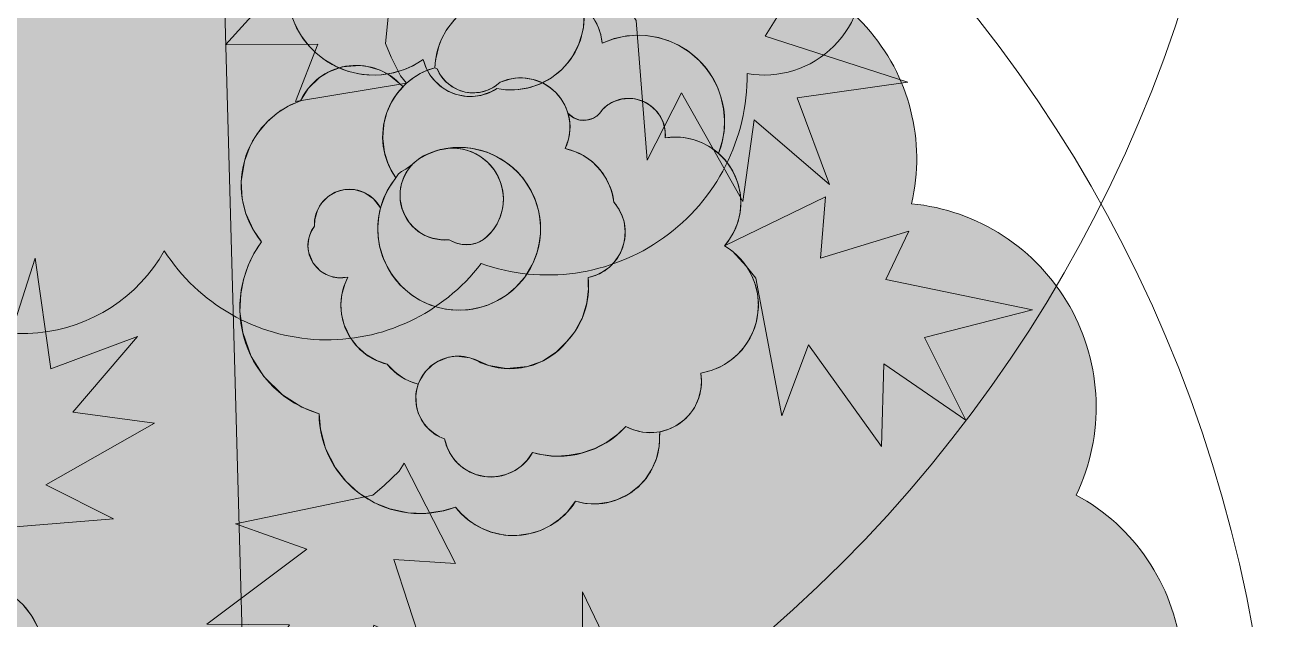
# Model space of a CAD drawing. Header units: metres. Extents: x 180 to 3220, y 13789 to 15035.
# Drawn here: x 766.783 to 767.458, y 14763.107 to 14763.428 of the extents above; entities that cross this region are included whole.
import ezdxf

# ---------------------------------------------------------------- set-up
doc = ezdxf.new("R2010")
doc.units = ezdxf.units.M
doc.header["$MEASUREMENT"] = 0
for name, color, linetype in [('02 Выноски план', 170, 'Continuous'), ('04 Дендроплан (растения)', 7, 'Continuous'), ('04 Посадки (привязки)', 7, 'Continuous'), ('08-травянистые', 7, 'Continuous'), ('50 Дендроплан (привязки)', 7, 'Continuous'), ('растения', 250, 'Continuous'), ('Условные о', 7, 'Continuous')]:
    doc.layers.add(name, color=color, linetype=linetype)

# ---------------------------------------------------------------- blocks, each defined once
blk = doc.blocks.new('флокс метельчатый')
at = {"layer": '08-травянистые', "lineweight": 0, "true_color": 0x6fa45b}
h = blk.add_hatch(color=75, dxfattribs=at)
edge = h.paths.add_edge_path()
edge.add_arc((2599655.42106, 3676233.45496), 0.05512, 64.4613, 174.4613)
edge.add_arc((2599655.37918, 3676233.42354), 0.03896, 109.4692, 219.4692)
edge.add_arc((2599655.35338, 3676233.36358), 0.03545, 96.9174, 206.9174)
edge.add_arc((2599655.36209, 3676233.30449), 0.05899, 133.1332, 243.1332)
edge.add_arc((2599655.38294, 3676233.22403), 0.05506, 149.6351, 259.6351)
edge.add_arc((2599655.39987, 3676233.16065), 0.02837, 161.0367, 271.0367)
edge.add_arc((2599655.45473, 3676233.1347), 0.0544, 182.5421, 292.5421)
edge.add_arc((2599655.50908, 3676233.113), 0.04401, 220.4382, 330.4382)
edge.add_arc((2599655.59129, 3676233.1195), 0.0522, 212.712, 322.712)
edge.add_arc((2599655.65077, 3676233.13863), 0.05384, 250.5231, 360.5231)
edge.add_arc((2599655.70922, 3676233.16527), 0.02655, 259.9882, 369.9882)
edge.add_arc((2599655.74409, 3676233.21926), 0.05015, 259.9843, 369.9843)
edge.add_arc((2599655.77315, 3676233.25699), 0.03545, 305, 415)
edge.add_arc((2599655.75726, 3676233.32686), 0.05458, 311.5834, 421.5834)
edge.add_arc((2599655.7335, 3676233.39859), 0.0551, 334.4895, 444.4895)
edge.add_arc((2599655.68701, 3676233.46556), 0.05318, 346.8322, 456.8322)
edge.add_arc((2599655.62531, 3676233.51013), 0.05598, 8.4478, 118.4478)
edge.add_arc((2599655.56685, 3676233.53201), 0.04194, 40.7085, 150.7085)
edge.add_arc((2599655.50429, 3676233.49869), 0.05978, 64.2372, 174.2372)
at = {"layer": '08-травянистые', "lineweight": 0}
blk.add_lwpolyline([(2599655.44482, 3676233.50469, 0.520567), (2599655.3662, 3676233.46028, 0.520567), (2599655.34911, 3676233.39878, 0.520567), (2599655.32176, 3676233.34753, 0.520567), (2599655.33543, 3676233.25187, 0.520567), (2599655.37304, 3676233.16987, 0.520567), (2599655.40038, 3676233.13229, 0.520567), (2599655.47558, 3676233.08445, 0.520567), (2599655.54737, 3676233.09129, 0.520567), (2599655.63282, 3676233.08787, 0.520567), (2599655.70461, 3676233.13912, 0.520567), (2599655.73537, 3676233.16987, 0.520567), (2599655.79348, 3676233.22795, 0.520567), (2599655.79348, 3676233.28603, 0.520567), (2599655.78323, 3676233.37486, 0.520567), (2599655.73879, 3676233.45344, 0.520567), (2599655.68068, 3676233.51836, 0.520567), (2599655.59864, 3676233.55936, 0.520567), (2599655.53028, 3676233.55252, 0.520567)], format="xyb", close=True, dxfattribs=at)
blk = doc.blocks.new('A$C23F935B7')
at = {"layer": 'растения', "lineweight": 0}
for points in [[(0.07362, 0.37374), (0.01374, 0.36386), (0.0258, 0.3949), (-0.02413, 0.39448), (-0.00471, 0.41599), (-0.07612, 0.45426), (-0.01581, 0.4519), (-0.02458, 0.50112), (0.00922, 0.45939), (0.02308, 0.50168), (0.04535, 0.43797), (0.06996, 0.47052), (0.06233, 0.39526), (0.0654, 0.38782), (0.07041, 0.37771)], [(0.2455, 0.286), (0.30012, 0.31248), (0.29737, 0.27929), (0.34512, 0.29387), (0.33261, 0.26773), (0.41195, 0.25133), (0.35345, 0.23646), (0.37584, 0.19176), (0.33158, 0.22217), (0.3303, 0.17768), (0.29085, 0.23245), (0.2765, 0.19425), (0.26244, 0.26857), (0.25739, 0.27483), (0.24971, 0.28311)], [(-0.17923, 0.11749), (-0.19971, 0.17462), (-0.167, 0.16833), (-0.1764, 0.21737), (-0.15174, 0.20214), (-0.12695, 0.27926), (-0.11842, 0.21951), (-0.07158, 0.23699), (-0.10655, 0.19624), (-0.06246, 0.19021), (-0.12113, 0.15684), (-0.08468, 0.13849), (-0.16008, 0.13246), (-0.16685, 0.1281), (-0.1759, 0.12136)], [(0.07251, 0.16856), (0.10007, 0.11448), (0.06683, 0.11658), (0.08236, 0.06912), (0.05597, 0.08111), (0.04114, 0.00147), (0.02511, 0.05966), (-0.01914, 0.03639), (0.0104, 0.08124), (-0.0341, 0.08164), (0.01987, 0.12217), (-0.01861, 0.13576), (0.05542, 0.15128), (0.06158, 0.15646), (0.06971, 0.1643)], [(0.16771, -0.0708), (0.13094, -0.02251), (0.16403, -0.01863), (0.14028, 0.02529), (0.16838, 0.0182), (0.16876, 0.09921), (0.19491, 0.04482), (0.2343, 0.07561), (0.21325, 0.02621), (0.2571, 0.03376), (0.21123, -0.01575), (0.25152, -0.02226), (0.18145, -0.05075), (0.17631, -0.05694), (0.16971, -0.0661)], [(0.20324, -0.27288), (0.2604, -0.25247), (0.25407, -0.28517), (0.30312, -0.27584), (0.28785, -0.30047), (0.36495, -0.32538), (0.30518, -0.33382), (0.3226, -0.38069), (0.2819, -0.34566), (0.2758, -0.38974), (0.24252, -0.33103), (0.22411, -0.36745), (0.21819, -0.29204), (0.21384, -0.28527), (0.20711, -0.27621)]]:
    blk.add_hatch(color=84, dxfattribs=at).paths.add_polyline_path(points)
at = {"layer": 'растения', "lineweight": 0, "true_color": 0xd544c1}
h = blk.add_hatch(color=213, dxfattribs=at)
h.paths.add_polyline_path([(0.09696, 0.33869), (0.09995, 0.33869), (0.10389, 0.33819), (0.1068, 0.33744), (0.10996, 0.33622), (0.11382, 0.33405), (0.11765, 0.33095), (0.12096, 0.32709), (0.12319, 0.32334), (0.12482, 0.31924), (0.12567, 0.31556), (0.12601, 0.31212), (0.1259, 0.30848), (0.12552, 0.30592), (0.12431, 0.30157), (0.12259, 0.29784), (0.1209, 0.29514), (0.11903, 0.29281), (0.11537, 0.28939), (0.1118, 0.28758), (0.10821, 0.28669), (0.10384, 0.28668), (0.10018, 0.28756), (0.09678, 0.28925), (0.09301, 0.28915), (0.08773, 0.29003), (0.08368, 0.29159), (0.08083, 0.29323), (0.07757, 0.29587), (0.07509, 0.29866), (0.07288, 0.30216), (0.07132, 0.30592), (0.07029, 0.31093), (0.0703, 0.31573), (0.07104, 0.31966), (0.07236, 0.32329), (0.07458, 0.32715), (0.07683, 0.32989), (0.07936, 0.3322), (0.08273, 0.33443), (0.08709, 0.33628), (0.09058, 0.33759), (0.09398, 0.33837)], flags=16)
h.paths.add_polyline_path([(0.08905, 0.38216), (0.09023, 0.38151), (0.09208, 0.37807), (0.09516, 0.37441), (0.09827, 0.37196), (0.10168, 0.37018), (0.10541, 0.36903), (0.10919, 0.36858), (0.11367, 0.36892), (0.11748, 0.37), (0.1212, 0.37187), (0.12434, 0.37431), (0.1303, 0.37621), (0.1337, 0.37664), (0.13779, 0.37658), (0.14205, 0.37584), (0.14748, 0.37375), (0.15119, 0.37149), (0.1544, 0.3687), (0.15748, 0.36492), (0.15975, 0.3608), (0.16076, 0.35767), (0.16402, 0.35507), (0.16738, 0.3539), (0.17067, 0.35377), (0.17418, 0.35472), (0.17648, 0.35609), (0.17813, 0.35763), (0.17954, 0.35964), (0.18272, 0.36228), (0.18587, 0.36399), (0.18992, 0.36524), (0.19375, 0.36561), (0.19715, 0.36532), (0.20036, 0.36447), (0.20286, 0.36339), (0.20538, 0.36183), (0.20847, 0.35905), (0.21085, 0.35579), (0.21238, 0.35254), (0.21343, 0.34811), (0.21351, 0.34428), (0.21724, 0.34465), (0.22326, 0.34442), (0.22853, 0.34336), (0.23309, 0.34172), (0.23749, 0.33942), (0.24227, 0.33588), (0.24429, 0.34231), (0.24524, 0.34778), (0.24552, 0.35408), (0.24501, 0.36001), (0.24358, 0.36638), (0.24181, 0.37131), (0.23867, 0.37739), (0.23564, 0.38176), (0.23202, 0.38587), (0.22662, 0.39055), (0.22068, 0.39428), (0.21502, 0.39681), (0.20935, 0.3985), (0.20321, 0.3995), (0.19755, 0.39968), (0.19083, 0.399), (0.18518, 0.39765), (0.1793, 0.3954), (0.17866, 0.39988), (0.17726, 0.40418), (0.17528, 0.40795), (0.17191, 0.41221), (0.16897, 0.4148), (0.16505, 0.41724), (0.16062, 0.419), (0.15619, 0.4199), (0.15182, 0.42003), (0.14655, 0.4192), (0.14298, 0.41797), (0.13846, 0.41943), (0.13182, 0.42056), (0.12522, 0.42055), (0.1196, 0.41967), (0.11301, 0.41751), (0.10669, 0.4141), (0.10319, 0.41148), (0.09983, 0.40832), (0.09532, 0.40256), (0.09256, 0.3975), (0.0911, 0.39378), (0.08937, 0.38629)])
at = {"layer": 'растения', "lineweight": 0, "true_color": 0xe797dd}
for points in [[(0.07184, 0.37191), (0.06868, 0.36828), (0.06554, 0.36356), (0.06303, 0.35797), (0.06158, 0.35274), (0.06105, 0.3475), (0.06082, 0.34394), (0.06181, 0.33635), (0.06363, 0.33074), (0.06542, 0.32692), (0.06792, 0.32278), (0.06428, 0.3174), (0.06218, 0.31339), (0.05964, 0.30645), (0.05585, 0.31141), (0.05109, 0.31466), (0.0456, 0.31633), (0.04046, 0.31637), (0.03629, 0.31535), (0.03133, 0.31261), (0.02757, 0.30877), (0.02552, 0.30523), (0.02408, 0.3002), (0.02392, 0.29666), (0.02199, 0.29339), (0.02088, 0.29007), (0.02047, 0.28546), (0.02119, 0.28116), (0.02334, 0.27655), (0.02729, 0.27229), (0.03031, 0.27042), (0.03292, 0.2694), (0.03637, 0.26873), (0.04197, 0.26911), (0.04031, 0.26523), (0.03881, 0.25977), (0.03828, 0.25435), (0.03864, 0.24897), (0.04005, 0.24323), (0.04328, 0.23644), (0.04703, 0.23154), (0.05085, 0.22804), (0.05539, 0.22505), (0.05749, 0.224), (0.06037, 0.223), (0.06325, 0.222), (0.0663, 0.21893), (0.06856, 0.21688), (0.07229, 0.21442), (0.07573, 0.21274), (0.08004, 0.21128), (0.07924, 0.20858), (0.07871, 0.20492), (0.07904, 0.19935), (0.08002, 0.1957), (0.08269, 0.19066), (0.0852, 0.18757), (0.0882, 0.18498), (0.09155, 0.18287), (0.09424, 0.18176), (0.09599, 0.17626), (0.09775, 0.17298), (0.10003, 0.16992), (0.10302, 0.167), (0.10617, 0.16477), (0.11108, 0.16249), (0.11539, 0.16143), (0.11984, 0.16129), (0.1241, 0.16166), (0.12738, 0.16242), (0.13236, 0.16469), (0.13562, 0.16698), (0.13891, 0.17024), (0.14172, 0.17434), (0.14637, 0.17323), (0.15179, 0.1725), (0.15535, 0.17248), (0.16156, 0.17285), (0.16898, 0.17417), (0.17551, 0.17649), (0.18194, 0.17987), (0.18785, 0.18419), (0.19222, 0.18839), (0.19578, 0.18678), (0.20115, 0.18538), (0.20722, 0.18512), (0.21048, 0.18553), (0.21013, 0.17755), (0.20873, 0.1712), (0.20627, 0.16537), (0.20253, 0.15971), (0.19927, 0.15619), (0.19389, 0.15203), (0.18773, 0.14894), (0.18303, 0.1475), (0.17677, 0.14662), (0.1704, 0.14688), (0.16504, 0.14801), (0.16056, 0.14219), (0.15641, 0.13832), (0.15143, 0.13489), (0.14613, 0.13231), (0.14047, 0.13054), (0.13337, 0.12955), (0.12669, 0.1298), (0.11962, 0.13132), (0.11415, 0.13349), (0.10832, 0.13696), (0.10316, 0.14138), (0.10009, 0.1449), (0.09326, 0.14284), (0.08342, 0.14148), (0.07454, 0.14179), (0.06477, 0.14387), (0.05638, 0.14726), (0.0478, 0.15263), (0.04098, 0.15884), (0.0353, 0.16611), (0.02996, 0.17662), (0.02716, 0.18703), (0.02643, 0.19534), (0.0172, 0.19893), (0.00664, 0.20553), (-0.0034, 0.21549), (-0.01018, 0.22621), (-0.01479, 0.23909), (-0.0163, 0.25053), (-0.01587, 0.26014), (-0.0144, 0.26775), (-0.01186, 0.27534), (-0.00874, 0.28179), (-0.00461, 0.28818), (-0.00895, 0.29436), (-0.01309, 0.3034), (-0.01505, 0.31133), (-0.01561, 0.32068), (-0.01389, 0.33175), (-0.01079, 0.33997), (-0.00715, 0.34622), (-0.00161, 0.35289), (0.00398, 0.35772), (0.00974, 0.36137), (0.01648, 0.36435), (0.02056, 0.37093), (0.02663, 0.37681), (0.03141, 0.37979), (0.03897, 0.38256), (0.04841, 0.38336), (0.0527, 0.38283), (0.05943, 0.38078), (0.06389, 0.37848), (0.06997, 0.37366), (0.0718, 0.37187)], [(0.08004, 0.21128), (0.08089, 0.21333), (0.08382, 0.21795), (0.08769, 0.2217), (0.09027, 0.22341), (0.0964, 0.2258), (0.10071, 0.22638), (0.10784, 0.22553), (0.11326, 0.2234), (0.11816, 0.22128), (0.12292, 0.22046), (0.12768, 0.21965), (0.13856, 0.22063), (0.14707, 0.22367), (0.15446, 0.22848), (0.16034, 0.23425), (0.16439, 0.23928), (0.16732, 0.24458), (0.16851, 0.24673), (0.17098, 0.25433), (0.17195, 0.26109), (0.17189, 0.26575), (0.17176, 0.26884), (0.17587, 0.27002), (0.17964, 0.27185), (0.18314, 0.27436), (0.18611, 0.27737), (0.18841, 0.28076), (0.18986, 0.28367), (0.19104, 0.28747), (0.1917, 0.29069), (0.1918, 0.29446), (0.19119, 0.29888), (0.19001, 0.30259), (0.18896, 0.30463), (0.1879, 0.30667), (0.18573, 0.30957), (0.18508, 0.31329), (0.18419, 0.31643), (0.18289, 0.31969), (0.18095, 0.32312), (0.17866, 0.32645), (0.17639, 0.32907), (0.17408, 0.33131), (0.17174, 0.33297), (0.16941, 0.33463), (0.16724, 0.3357), (0.16507, 0.33678), (0.15941, 0.33853), (0.16085, 0.3422), (0.1617, 0.34608), (0.162, 0.34896), (0.16193, 0.35231), (0.16159, 0.35455), (0.16082, 0.35761), (0.16402, 0.35507), (0.16738, 0.3539), (0.16902, 0.35383), (0.17067, 0.35377), (0.17418, 0.35472), (0.17648, 0.35609), (0.17813, 0.35763), (0.17954, 0.35964), (0.18272, 0.36228), (0.18587, 0.36399), (0.18992, 0.36524), (0.19375, 0.36561), (0.19715, 0.36532), (0.20161, 0.36393), (0.20538, 0.36183), (0.20847, 0.35905), (0.21085, 0.35579), (0.21238, 0.35254), (0.21343, 0.34811), (0.21351, 0.34428), (0.21848, 0.34469), (0.22326, 0.34442), (0.22853, 0.34336), (0.23309, 0.34172), (0.23749, 0.33942), (0.24227, 0.33588), (0.24576, 0.33234), (0.24862, 0.32851), (0.25121, 0.32373), (0.2527, 0.31976), (0.25388, 0.31457), (0.25428, 0.30945), (0.25389, 0.3041), (0.25277, 0.29912), (0.25087, 0.29417), (0.24822, 0.28951), (0.2455, 0.286), (0.24971, 0.28311), (0.25348, 0.27967), (0.25739, 0.27483), (0.26012, 0.27007), (0.26186, 0.26578), (0.26329, 0.26001), (0.26376, 0.25526), (0.26356, 0.24995), (0.26257, 0.24454), (0.26091, 0.23964), (0.25816, 0.23432), (0.25494, 0.2299), (0.25255, 0.22734), (0.24914, 0.2244), (0.24547, 0.22194), (0.24288, 0.22054), (0.23829, 0.21867), (0.23269, 0.21729), (0.23307, 0.2127), (0.23273, 0.20841), (0.2315, 0.20354), (0.22918, 0.19858), (0.22657, 0.19492), (0.2235, 0.19181), (0.21911, 0.1887), (0.21548, 0.18696), (0.21048, 0.18553), (0.20722, 0.18512), (0.20115, 0.18538), (0.19578, 0.18678), (0.19222, 0.18839), (0.18785, 0.18419), (0.18194, 0.17987), (0.17551, 0.17649), (0.16692, 0.17364), (0.15891, 0.17246), (0.15179, 0.1725), (0.14637, 0.17323), (0.14172, 0.17434), (0.13891, 0.17024), (0.13562, 0.16698), (0.13236, 0.16469), (0.12738, 0.16242), (0.12272, 0.16135), (0.11696, 0.16123), (0.11108, 0.16249), (0.10617, 0.16477), (0.10302, 0.167), (0.10003, 0.16992), (0.09775, 0.17298), (0.09538, 0.17773), (0.09424, 0.18176), (0.09155, 0.18287), (0.08986, 0.18378), (0.08655, 0.18617), (0.08384, 0.18897), (0.08155, 0.19235), (0.08002, 0.1957), (0.07889, 0.20029), (0.07871, 0.20492), (0.07924, 0.20858)]]:
    blk.add_hatch(color=221, dxfattribs=at).paths.add_polyline_path(points)
at = {"layer": 'растения', "lineweight": 0, "true_color": 0xd544c1}
h = blk.add_hatch(color=213, dxfattribs=at)
edge = h.paths.add_edge_path()
edge.add_line((0.06792, 0.32278), (0.06643, 0.32504))
edge.add_line((0.06643, 0.32504), (0.06441, 0.3288))
edge.add_line((0.06441, 0.3288), (0.06285, 0.33269))
edge.add_line((0.06285, 0.33269), (0.06151, 0.33774))
edge.add_line((0.06151, 0.33774), (0.06082, 0.34394))
edge.add_line((0.06082, 0.34394), (0.06127, 0.35107))
edge.add_line((0.06127, 0.35107), (0.06303, 0.35797))
edge.add_line((0.06303, 0.35797), (0.06372, 0.35977))
edge.add_line((0.06372, 0.35977), (0.06554, 0.36356))
edge.add_line((0.06554, 0.36356), (0.06731, 0.36647))
edge.add_line((0.06731, 0.36647), (0.07005, 0.37009))
edge.add_line((0.07005, 0.37009), (0.07362, 0.37374))
edge.add_line((0.07362, 0.37374), (0.07771, 0.37693))
edge.add_line((0.07771, 0.37693), (0.08115, 0.379))
edge.add_line((0.08115, 0.379), (0.08542, 0.38096))
edge.add_line((0.08542, 0.38096), (0.08905, 0.38216))
edge.add_line((0.08905, 0.38216), (0.09023, 0.38151))
edge.add_line((0.09023, 0.38151), (0.09208, 0.37807))
edge.add_line((0.09208, 0.37807), (0.09516, 0.37441))
edge.add_line((0.09516, 0.37441), (0.09827, 0.37196))
edge.add_line((0.09827, 0.37196), (0.10168, 0.37018))
edge.add_line((0.10168, 0.37018), (0.10541, 0.36903))
edge.add_line((0.10541, 0.36903), (0.10919, 0.36858))
edge.add_line((0.10919, 0.36858), (0.11367, 0.36892))
edge.add_line((0.11367, 0.36892), (0.11748, 0.37))
edge.add_line((0.11748, 0.37), (0.1212, 0.37187))
edge.add_line((0.1212, 0.37187), (0.12434, 0.37431))
edge.add_line((0.12434, 0.37431), (0.12745, 0.37549))
edge.add_line((0.12745, 0.37549), (0.12932, 0.376))
edge.add_line((0.12932, 0.376), (0.1337, 0.37664))
edge.add_line((0.1337, 0.37664), (0.13779, 0.37658))
edge.add_line((0.13779, 0.37658), (0.14205, 0.37584))
edge.add_line((0.14205, 0.37584), (0.14629, 0.37435))
edge.add_line((0.14629, 0.37435), (0.14866, 0.37314))
edge.add_line((0.14866, 0.37314), (0.15119, 0.37149))
edge.add_line((0.15119, 0.37149), (0.1544, 0.3687))
edge.add_line((0.1544, 0.3687), (0.15748, 0.36492))
edge.add_line((0.15748, 0.36492), (0.15975, 0.3608))
edge.add_line((0.15975, 0.3608), (0.16133, 0.35607))
edge.add_line((0.16133, 0.35607), (0.16186, 0.35303))
edge.add_line((0.16186, 0.35303), (0.162, 0.34896))
edge.add_line((0.162, 0.34896), (0.16182, 0.34677))
edge.add_line((0.16182, 0.34677), (0.16121, 0.3435))
edge.add_line((0.16121, 0.3435), (0.15941, 0.33853))
edge.add_line((0.15941, 0.33853), (0.16217, 0.33781))
edge.add_line((0.16217, 0.33781), (0.16507, 0.33678))
edge.add_line((0.16507, 0.33678), (0.16941, 0.33463))
edge.add_line((0.16941, 0.33463), (0.17408, 0.33131))
edge.add_line((0.17408, 0.33131), (0.17722, 0.32827))
edge.add_line((0.17722, 0.32827), (0.1801, 0.32463))
edge.add_line((0.1801, 0.32463), (0.18289, 0.31969))
edge.add_line((0.18289, 0.31969), (0.18457, 0.31523))
edge.add_line((0.18457, 0.31523), (0.18573, 0.30957))
edge.add_line((0.18573, 0.30957), (0.1879, 0.30667))
edge.add_line((0.1879, 0.30667), (0.19001, 0.30259))
edge.add_line((0.19001, 0.30259), (0.19119, 0.29888))
edge.add_line((0.19119, 0.29888), (0.19183, 0.29358))
edge.add_line((0.19183, 0.29358), (0.19159, 0.28977))
edge.add_line((0.19159, 0.28977), (0.19049, 0.28518))
edge.add_line((0.19049, 0.28518), (0.18923, 0.28217))
edge.add_line((0.18923, 0.28217), (0.18759, 0.27934))
edge.add_line((0.18759, 0.27934), (0.18611, 0.27737))
edge.add_line((0.18611, 0.27737), (0.18314, 0.27436))
edge.add_line((0.18314, 0.27436), (0.17964, 0.27185))
edge.add_line((0.17964, 0.27185), (0.17587, 0.27002))
edge.add_line((0.17587, 0.27002), (0.17176, 0.26884))
edge.add_line((0.17176, 0.26884), (0.17203, 0.26267))
edge.add_line((0.17203, 0.26267), (0.17117, 0.25521))
edge.add_line((0.17117, 0.25521), (0.16851, 0.24673))
edge.add_line((0.16851, 0.24673), (0.16439, 0.23928))
edge.add_line((0.16439, 0.23928), (0.16034, 0.23425))
edge.add_line((0.16034, 0.23425), (0.155, 0.22883))
edge.add_line((0.155, 0.22883), (0.14707, 0.22367))
edge.add_line((0.14707, 0.22367), (0.13899, 0.22073))
edge.add_line((0.13899, 0.22073), (0.12768, 0.21965))
edge.add_line((0.12768, 0.21965), (0.11816, 0.22128))
edge.add_line((0.11816, 0.22128), (0.11071, 0.22451))
edge.add_line((0.11071, 0.22451), (0.10784, 0.22553))
edge.add_line((0.10784, 0.22553), (0.10071, 0.22638))
edge.add_line((0.10071, 0.22638), (0.0964, 0.2258))
edge.add_line((0.0964, 0.2258), (0.09027, 0.22341))
edge.add_line((0.09027, 0.22341), (0.08769, 0.2217))
edge.add_line((0.08769, 0.2217), (0.08382, 0.21795))
edge.add_line((0.08382, 0.21795), (0.08089, 0.21333))
edge.add_line((0.08089, 0.21333), (0.08004, 0.21128))
edge.add_line((0.08004, 0.21128), (0.07573, 0.21274))
edge.add_line((0.07573, 0.21274), (0.07229, 0.21442))
edge.add_line((0.07229, 0.21442), (0.06749, 0.21774))
edge.add_line((0.06749, 0.21774), (0.06325, 0.222))
edge.add_line((0.06325, 0.222), (0.05749, 0.224))
edge.add_line((0.05749, 0.224), (0.0519, 0.22724))
edge.add_line((0.0519, 0.22724), (0.04703, 0.23154))
edge.add_line((0.04703, 0.23154), (0.04328, 0.23644))
edge.add_line((0.04328, 0.23644), (0.04005, 0.24323))
edge.add_line((0.04005, 0.24323), (0.03864, 0.24897))
edge.add_line((0.03864, 0.24897), (0.03828, 0.25435))
edge.add_line((0.03828, 0.25435), (0.03881, 0.25977))
edge.add_line((0.03881, 0.25977), (0.04031, 0.26523))
edge.add_line((0.04031, 0.26523), (0.04197, 0.26911))
edge.add_line((0.04197, 0.26911), (0.03721, 0.26867))
edge.add_line((0.03721, 0.26867), (0.03292, 0.2694))
edge.add_line((0.03292, 0.2694), (0.03031, 0.27042))
edge.add_line((0.03031, 0.27042), (0.02729, 0.27229))
edge.add_line((0.02729, 0.27229), (0.02334, 0.27655))
edge.add_line((0.02334, 0.27655), (0.02091, 0.28222))
edge.add_line((0.02091, 0.28222), (0.02047, 0.28546))
edge.add_line((0.02047, 0.28546), (0.02088, 0.29007))
edge.add_line((0.02088, 0.29007), (0.02237, 0.29417))
edge.add_line((0.02237, 0.29417), (0.02392, 0.29666))
edge.add_line((0.02392, 0.29666), (0.02408, 0.3002))
edge.add_line((0.02408, 0.3002), (0.02552, 0.30523))
edge.add_line((0.02552, 0.30523), (0.02757, 0.30877))
edge.add_line((0.02757, 0.30877), (0.03133, 0.31261))
edge.add_line((0.03133, 0.31261), (0.03518, 0.31489))
edge.add_line((0.03518, 0.31489), (0.04046, 0.31637))
edge.add_line((0.04046, 0.31637), (0.0456, 0.31633))
edge.add_line((0.0456, 0.31633), (0.05109, 0.31466))
edge.add_line((0.05109, 0.31466), (0.05585, 0.31141))
edge.add_line((0.05585, 0.31141), (0.05964, 0.30645))
edge.add_line((0.05964, 0.30645), (0.05872, 0.30207))
edge.add_line((0.05872, 0.30207), (0.05819, 0.2963))
edge.add_line((0.05819, 0.2963), (0.05842, 0.29045))
edge.add_line((0.05842, 0.29045), (0.05931, 0.28521))
edge.add_line((0.05931, 0.28521), (0.06081, 0.28016))
edge.add_line((0.06081, 0.28016), (0.06353, 0.27414))
edge.add_line((0.06353, 0.27414), (0.06563, 0.27066))
edge.add_line((0.06563, 0.27066), (0.07046, 0.26468))
edge.add_line((0.07046, 0.26468), (0.07313, 0.26213))
edge.add_line((0.07313, 0.26213), (0.07656, 0.25941))
edge.add_line((0.07656, 0.25941), (0.08092, 0.25666))
edge.add_line((0.08092, 0.25666), (0.08508, 0.25465))
edge.add_line((0.08508, 0.25465), (0.09028, 0.25283))
edge.add_line((0.09028, 0.25283), (0.09468, 0.25184))
edge.add_line((0.09468, 0.25184), (0.10065, 0.25128))
edge.add_line((0.10065, 0.25128), (0.10693, 0.25147))
edge.add_line((0.10693, 0.25147), (0.114, 0.25284))
edge.add_line((0.114, 0.25284), (0.11802, 0.25418))
edge.add_line((0.11802, 0.25418), (0.12208, 0.25604))
edge.add_line((0.12208, 0.25604), (0.12773, 0.25942))
edge.add_line((0.12773, 0.25942), (0.13252, 0.26339))
edge.add_line((0.13252, 0.26339), (0.13753, 0.2691))
edge.add_line((0.13753, 0.2691), (0.14138, 0.27546))
edge.add_line((0.14138, 0.27546), (0.14232, 0.27733))
edge.add_line((0.14232, 0.27733), (0.14427, 0.28261))
edge.add_line((0.14427, 0.28261), (0.1454, 0.28733))
edge.add_line((0.1454, 0.28733), (0.14601, 0.2924))
edge.add_line((0.14601, 0.2924), (0.14599, 0.29822))
edge.add_line((0.14599, 0.29822), (0.14582, 0.30008))
edge.add_line((0.14582, 0.30008), (0.14496, 0.30513))
edge.add_line((0.14496, 0.30513), (0.14344, 0.31023))
edge.add_line((0.14344, 0.31023), (0.14161, 0.31441))
edge.add_line((0.14161, 0.31441), (0.13981, 0.31766))
edge.add_line((0.13981, 0.31766), (0.13744, 0.32132))
edge.add_line((0.13744, 0.32132), (0.13579, 0.32339))
edge.add_line((0.13579, 0.32339), (0.13355, 0.32592))
edge.add_line((0.13355, 0.32592), (0.13082, 0.32837))
edge.add_line((0.13082, 0.32837), (0.127, 0.33132))
edge.add_line((0.127, 0.33132), (0.12256, 0.33403))
edge.add_line((0.12256, 0.33403), (0.11719, 0.33647))
edge.add_line((0.11719, 0.33647), (0.11147, 0.33807))
edge.add_line((0.11147, 0.33807), (0.10853, 0.33866))
edge.add_line((0.10853, 0.33866), (0.10416, 0.33906))
edge.add_line((0.10416, 0.33906), (0.09905, 0.33903))
edge.add_line((0.09905, 0.33903), (0.09302, 0.33806))
edge.add_line((0.09302, 0.33806), (0.09058, 0.33759))
edge.add_line((0.09058, 0.33759), (0.08703, 0.33646))
edge.add_line((0.08703, 0.33646), (0.08273, 0.33443))
edge.add_line((0.08273, 0.33443), (0.07936, 0.3322))
edge.add_line((0.07936, 0.3322), (0.07683, 0.32989))
edge.add_line((0.07683, 0.32989), (0.07339, 0.32746))
edge.add_line((0.07339, 0.32746), (0.07101, 0.32611))
edge.add_line((0.07101, 0.32611), (0.0694, 0.32487))
edge.add_line((0.0694, 0.32487), (0.06792, 0.32278))
h.paths.add_polyline_path([(0.09696, 0.33869), (0.09995, 0.33869), (0.10389, 0.33819), (0.1068, 0.33744), (0.10996, 0.33622), (0.11382, 0.33405), (0.11765, 0.33095), (0.12096, 0.32709), (0.12319, 0.32334), (0.12482, 0.31924), (0.12567, 0.31556), (0.12601, 0.31212), (0.1259, 0.30848), (0.12552, 0.30592), (0.12431, 0.30157), (0.12259, 0.29784), (0.1209, 0.29514), (0.11903, 0.29281), (0.11537, 0.28939), (0.1118, 0.28758), (0.10821, 0.28669), (0.10384, 0.28668), (0.10018, 0.28756), (0.09678, 0.28925), (0.09301, 0.28915), (0.08773, 0.29003), (0.08368, 0.29159), (0.08083, 0.29323), (0.07757, 0.29587), (0.07509, 0.29866), (0.07288, 0.30216), (0.07132, 0.30592), (0.07029, 0.31093), (0.0703, 0.31573), (0.07104, 0.31966), (0.07236, 0.32329), (0.07458, 0.32715), (0.07683, 0.32989), (0.07936, 0.3322), (0.08273, 0.33443), (0.08709, 0.33628), (0.09058, 0.33759), (0.09398, 0.33837)], flags=16)
at = {"layer": 'растения', "lineweight": 0, "true_color": 0xe797dd}
blk.add_hatch(color=221, dxfattribs=at).paths.add_polyline_path([(0.06792, 0.32278), (0.0694, 0.32487), (0.07101, 0.32611), (0.07339, 0.32746), (0.07683, 0.32989), (0.07936, 0.3322), (0.08105, 0.33332), (0.08491, 0.33536), (0.08884, 0.33694), (0.09058, 0.33759), (0.09547, 0.33853), (0.09845, 0.33869), (0.09905, 0.33903), (0.10277, 0.33913), (0.10555, 0.339), (0.1093, 0.33855), (0.11364, 0.3376), (0.11719, 0.33647), (0.12042, 0.33515), (0.1247, 0.3329), (0.12931, 0.32973), (0.13355, 0.32592), (0.13647, 0.32262), (0.1384, 0.32002), (0.14121, 0.31531), (0.14344, 0.31023), (0.14496, 0.30513), (0.14567, 0.30132), (0.14604, 0.29734), (0.14601, 0.2924), (0.1454, 0.28733), (0.14427, 0.28261), (0.14232, 0.27733), (0.14044, 0.27358), (0.13753, 0.2691), (0.13517, 0.26616), (0.13252, 0.26339), (0.12773, 0.25942), (0.12293, 0.25643), (0.11802, 0.25418), (0.1121, 0.25235), (0.10693, 0.25147), (0.10283, 0.25121), (0.09846, 0.25136), (0.09468, 0.25184), (0.09028, 0.25283), (0.08508, 0.25465), (0.08092, 0.25666), (0.07656, 0.25941), (0.07313, 0.26213), (0.07046, 0.26468), (0.06817, 0.26726), (0.06563, 0.27066), (0.06353, 0.27414), (0.06122, 0.27908), (0.05931, 0.28521), (0.05842, 0.29045), (0.05819, 0.2963), (0.05872, 0.30207), (0.05964, 0.30645), (0.0613, 0.31146), (0.06306, 0.31533), (0.0655, 0.31948)], flags=17)
at = {"layer": 'растения', "lineweight": 0, "true_color": 0xd544c1}
h = blk.add_hatch(color=213, dxfattribs=at)
h.paths.add_polyline_path([(-0.2095, 0.08823), (-0.20897, 0.08528), (-0.20875, 0.08132), (-0.20897, 0.07832), (-0.2096, 0.075), (-0.21104, 0.0708), (-0.2134, 0.06648), (-0.2166, 0.06253), (-0.21989, 0.05966), (-0.22363, 0.05733), (-0.2271, 0.05582), (-0.23042, 0.05487), (-0.23402, 0.05433), (-0.2366, 0.05424), (-0.2411, 0.05465), (-0.24508, 0.05566), (-0.24804, 0.05685), (-0.25068, 0.05827), (-0.25469, 0.06125), (-0.25711, 0.06443), (-0.25863, 0.06781), (-0.25943, 0.0721), (-0.25922, 0.07587), (-0.25818, 0.07951), (-0.25895, 0.08321), (-0.25903, 0.08855), (-0.25823, 0.09282), (-0.25712, 0.09592), (-0.25512, 0.0996), (-0.25282, 0.10254), (-0.24977, 0.10534), (-0.24635, 0.10756), (-0.24161, 0.10947), (-0.23689, 0.11032), (-0.23288, 0.1103), (-0.22907, 0.10965), (-0.22489, 0.10817), (-0.22178, 0.10645), (-0.21905, 0.10437), (-0.21625, 0.10145), (-0.21365, 0.0975), (-0.21174, 0.0943), (-0.21036, 0.0911)], flags=16)
h.paths.add_polyline_path([(-0.16817, 0.10382), (-0.1686, 0.10255), (-0.17164, 0.10011), (-0.1747, 0.09642), (-0.17654, 0.09292), (-0.17768, 0.08925), (-0.17815, 0.08537), (-0.17791, 0.08157), (-0.17676, 0.07722), (-0.17502, 0.07367), (-0.17251, 0.07035), (-0.16955, 0.06769), (-0.16661, 0.06217), (-0.16557, 0.05891), (-0.16489, 0.05487), (-0.16485, 0.05055), (-0.16594, 0.04484), (-0.16749, 0.04078), (-0.16966, 0.03711), (-0.17282, 0.03341), (-0.17647, 0.03043), (-0.17936, 0.02887), (-0.18133, 0.02521), (-0.18189, 0.02169), (-0.18142, 0.01843), (-0.17986, 0.01514), (-0.17809, 0.01313), (-0.17628, 0.01178), (-0.17405, 0.01076), (-0.17089, 0.00811), (-0.16864, 0.00532), (-0.16667, 0.00156), (-0.16562, -0.00215), (-0.1653, -0.00554), (-0.16555, -0.00885), (-0.16617, -0.01151), (-0.16725, -0.01427), (-0.16943, -0.0178), (-0.17221, -0.02074), (-0.17514, -0.02282), (-0.1793, -0.02465), (-0.18305, -0.02542), (-0.18201, -0.02902), (-0.18116, -0.03498), (-0.18126, -0.04036), (-0.18205, -0.04514), (-0.18352, -0.04988), (-0.18615, -0.05522), (-0.17946, -0.05605), (-0.17391, -0.056), (-0.16765, -0.05515), (-0.16192, -0.05358), (-0.15591, -0.05103), (-0.15138, -0.0484), (-0.14596, -0.04422), (-0.1422, -0.04045), (-0.13881, -0.03615), (-0.13518, -0.03), (-0.13257, -0.02348), (-0.13111, -0.01746), (-0.13046, -0.01158), (-0.13059, -0.00536), (-0.13143, 0.00024), (-0.1333, 0.00673), (-0.13565, 0.01204), (-0.13891, 0.01742), (-0.13462, 0.01886), (-0.13065, 0.02101), (-0.1273, 0.02363), (-0.12371, 0.02771), (-0.12169, 0.03108), (-0.11999, 0.03537), (-0.11906, 0.04004), (-0.11897, 0.04457), (-0.11963, 0.04889), (-0.1214, 0.05392), (-0.12325, 0.05721), (-0.12262, 0.06192), (-0.1227, 0.06866), (-0.1239, 0.07515), (-0.12578, 0.08052), (-0.12909, 0.08661), (-0.13358, 0.09221), (-0.13678, 0.09519), (-0.1405, 0.09792), (-0.14697, 0.10132), (-0.15245, 0.10312), (-0.15637, 0.1039), (-0.16405, 0.10425)])
h = blk.add_hatch(color=213, dxfattribs=at)
h.paths.add_polyline_path([(0.17403, -0.24256), (0.17108, -0.2431), (0.16711, -0.24331), (0.16412, -0.24309), (0.16079, -0.24245), (0.1566, -0.24101), (0.15228, -0.23864), (0.14834, -0.23543), (0.14547, -0.23214), (0.14314, -0.22839), (0.14164, -0.22492), (0.1407, -0.2216), (0.14016, -0.218), (0.14007, -0.21542), (0.14049, -0.21092), (0.14151, -0.20694), (0.1427, -0.20398), (0.14412, -0.20135), (0.1471, -0.19734), (0.15029, -0.19492), (0.15367, -0.1934), (0.15797, -0.19261), (0.16173, -0.19282), (0.16537, -0.19387), (0.16907, -0.19311), (0.17442, -0.19304), (0.17868, -0.19384), (0.18178, -0.19495), (0.18546, -0.19696), (0.18839, -0.19927), (0.19119, -0.20231), (0.1934, -0.20574), (0.19531, -0.21048), (0.19615, -0.21521), (0.19613, -0.21921), (0.19547, -0.22302), (0.19399, -0.2272), (0.19226, -0.2303), (0.19018, -0.23303), (0.18726, -0.23583), (0.1833, -0.23843), (0.1801, -0.24033), (0.1769, -0.24171)], flags=16)
h.paths.add_polyline_path([(0.18956, -0.28392), (0.18829, -0.28349), (0.18585, -0.28044), (0.18216, -0.27738), (0.17867, -0.27553), (0.175, -0.27439), (0.17112, -0.27392), (0.16732, -0.27415), (0.16297, -0.27529), (0.15942, -0.27703), (0.1561, -0.27953), (0.15344, -0.28249), (0.14791, -0.28542), (0.14464, -0.28646), (0.14061, -0.28713), (0.13629, -0.28716), (0.13057, -0.28607), (0.12652, -0.28451), (0.12285, -0.28233), (0.11915, -0.27917), (0.11618, -0.27552), (0.11463, -0.27262), (0.11096, -0.27065), (0.10744, -0.27009), (0.10419, -0.27055), (0.1009, -0.27211), (0.09888, -0.27387), (0.09753, -0.27568), (0.0965, -0.27791), (0.09385, -0.28107), (0.09106, -0.28332), (0.08729, -0.28528), (0.08359, -0.28632), (0.08019, -0.28664), (0.07689, -0.28638), (0.07423, -0.28576), (0.07147, -0.28467), (0.06794, -0.28249), (0.06501, -0.27971), (0.06293, -0.27678), (0.06111, -0.27261), (0.06034, -0.26886), (0.05673, -0.26989), (0.05077, -0.27074), (0.04539, -0.27063), (0.04062, -0.26984), (0.03588, -0.26835), (0.03054, -0.26572), (0.0297, -0.27241), (0.02974, -0.27796), (0.03059, -0.28422), (0.03215, -0.28996), (0.03469, -0.29597), (0.03732, -0.3005), (0.04149, -0.30593), (0.04526, -0.30969), (0.04955, -0.31309), (0.05569, -0.31672), (0.06221, -0.31934), (0.06823, -0.32082), (0.07411, -0.32147), (0.08033, -0.32135), (0.08593, -0.32052), (0.09243, -0.31865), (0.09774, -0.31631), (0.10312, -0.31305), (0.10455, -0.31735), (0.1067, -0.32133), (0.10931, -0.32468), (0.11339, -0.32827), (0.11675, -0.3303), (0.12104, -0.332), (0.12571, -0.33294), (0.13024, -0.33304), (0.13456, -0.33238), (0.1396, -0.33062), (0.14289, -0.32878), (0.14759, -0.32941), (0.15434, -0.32933), (0.16083, -0.32815), (0.1662, -0.32628), (0.1723, -0.32297), (0.1779, -0.31849), (0.18089, -0.31529), (0.18362, -0.31158), (0.18703, -0.30511), (0.18884, -0.29964), (0.18962, -0.29571), (0.18998, -0.28804)])
at = {"layer": 'растения', "lineweight": 0}
for points in [[(0.07362, 0.37374), (0.01374, 0.36386), (0.0258, 0.3949), (-0.02413, 0.39448), (-0.00471, 0.41599), (-0.07612, 0.45426), (-0.01581, 0.4519), (-0.02458, 0.50112), (0.00922, 0.45939), (0.02308, 0.50168), (0.04535, 0.43797), (0.06996, 0.47052), (0.06233, 0.39526), (0.0654, 0.38782), (0.07041, 0.37771), (0.07362, 0.37374)], [(0.07184, 0.37191), (0.06868, 0.36828), (0.06554, 0.36356), (0.06303, 0.35797), (0.06158, 0.35274), (0.06105, 0.3475), (0.06082, 0.34394), (0.06181, 0.33635), (0.06363, 0.33074), (0.06542, 0.32692), (0.06792, 0.32278), (0.06428, 0.3174), (0.06218, 0.31339), (0.05964, 0.30645), (0.05585, 0.31141), (0.05109, 0.31466), (0.0456, 0.31633), (0.04046, 0.31637), (0.03629, 0.31535), (0.03133, 0.31261), (0.02757, 0.30877), (0.02552, 0.30523), (0.02408, 0.3002), (0.02392, 0.29666), (0.02199, 0.29339), (0.02088, 0.29007), (0.02047, 0.28546), (0.02119, 0.28116), (0.02334, 0.27655), (0.02729, 0.27229), (0.03031, 0.27042), (0.03292, 0.2694), (0.03637, 0.26873), (0.04197, 0.26911), (0.04031, 0.26523), (0.03881, 0.25977), (0.03828, 0.25435), (0.03864, 0.24897), (0.04005, 0.24323), (0.04328, 0.23644), (0.04703, 0.23154), (0.05085, 0.22804), (0.05539, 0.22505), (0.05749, 0.224), (0.06037, 0.223), (0.06325, 0.222), (0.0663, 0.21893), (0.06856, 0.21688), (0.07229, 0.21442), (0.07573, 0.21274), (0.08004, 0.21128), (0.07924, 0.20858), (0.07871, 0.20492), (0.07904, 0.19935), (0.08002, 0.1957), (0.08269, 0.19066), (0.0852, 0.18757), (0.0882, 0.18498), (0.09155, 0.18287), (0.09424, 0.18176), (0.09599, 0.17626), (0.09775, 0.17298), (0.10003, 0.16992), (0.10302, 0.167), (0.10617, 0.16477), (0.11108, 0.16249), (0.11539, 0.16143), (0.11984, 0.16129), (0.1241, 0.16166), (0.12738, 0.16242), (0.13236, 0.16469), (0.13562, 0.16698), (0.13891, 0.17024), (0.14172, 0.17434), (0.14637, 0.17323), (0.15179, 0.1725), (0.15535, 0.17248), (0.16156, 0.17285), (0.16898, 0.17417), (0.17551, 0.17649), (0.18194, 0.17987), (0.18785, 0.18419), (0.19222, 0.18839), (0.19578, 0.18678), (0.20115, 0.18538), (0.20722, 0.18512), (0.21048, 0.18553), (0.21013, 0.17755), (0.20873, 0.1712), (0.20627, 0.16537), (0.20253, 0.15971), (0.19927, 0.15619), (0.19389, 0.15203), (0.18773, 0.14894), (0.18303, 0.1475), (0.17677, 0.14662), (0.1704, 0.14688), (0.16504, 0.14801), (0.16056, 0.14219), (0.15641, 0.13832), (0.15143, 0.13489), (0.14613, 0.13231), (0.14047, 0.13054), (0.13337, 0.12955), (0.12669, 0.1298), (0.11962, 0.13132), (0.11415, 0.13349), (0.10832, 0.13696), (0.10316, 0.14138), (0.10009, 0.1449), (0.09326, 0.14284), (0.08342, 0.14148), (0.07454, 0.14179), (0.06477, 0.14387), (0.05638, 0.14726), (0.0478, 0.15263), (0.04098, 0.15884), (0.0353, 0.16611), (0.02996, 0.17662), (0.02716, 0.18703), (0.02643, 0.19534), (0.0172, 0.19893), (0.00664, 0.20553), (-0.0034, 0.21549), (-0.01018, 0.22621), (-0.01479, 0.23909), (-0.0163, 0.25053), (-0.01587, 0.26014), (-0.0144, 0.26775), (-0.01186, 0.27534), (-0.00874, 0.28179), (-0.00461, 0.28818), (-0.00895, 0.29436), (-0.01309, 0.3034), (-0.01505, 0.31133), (-0.01561, 0.32068), (-0.01389, 0.33175), (-0.01079, 0.33997), (-0.00715, 0.34622), (-0.00161, 0.35289), (0.00398, 0.35772), (0.00974, 0.36137), (0.01648, 0.36435), (0.02056, 0.37093), (0.02663, 0.37681), (0.03141, 0.37979), (0.03897, 0.38256), (0.04841, 0.38336), (0.0527, 0.38283), (0.05943, 0.38078), (0.06389, 0.37848), (0.06997, 0.37366), (0.0718, 0.37187)], [(0.06792, 0.32278), (0.06643, 0.32504), (0.06441, 0.3288), (0.06285, 0.33269), (0.06151, 0.33774), (0.06082, 0.34394), (0.06127, 0.35107), (0.06303, 0.35797), (0.06372, 0.35977), (0.06554, 0.36356), (0.06731, 0.36647), (0.07005, 0.37009), (0.07362, 0.37374), (0.07771, 0.37693), (0.08115, 0.379), (0.08542, 0.38096), (0.08905, 0.38216), (0.09023, 0.38151), (0.09208, 0.37807), (0.09516, 0.37441), (0.09827, 0.37196), (0.10168, 0.37018), (0.10541, 0.36903), (0.10919, 0.36858), (0.11367, 0.36892), (0.11748, 0.37), (0.1212, 0.37187), (0.12434, 0.37431), (0.12745, 0.37549), (0.12932, 0.376), (0.1337, 0.37664), (0.13779, 0.37658), (0.14205, 0.37584), (0.14629, 0.37435), (0.14866, 0.37314), (0.15119, 0.37149), (0.1544, 0.3687), (0.15748, 0.36492), (0.15975, 0.3608), (0.16133, 0.35607), (0.16186, 0.35303), (0.162, 0.34896), (0.16182, 0.34677), (0.16121, 0.3435), (0.15941, 0.33853), (0.16217, 0.33781), (0.16507, 0.33678), (0.16941, 0.33463), (0.17408, 0.33131), (0.17722, 0.32827), (0.1801, 0.32463), (0.18289, 0.31969), (0.18457, 0.31523), (0.18573, 0.30957), (0.1879, 0.30667), (0.19001, 0.30259), (0.19119, 0.29888), (0.19183, 0.29358), (0.19159, 0.28977), (0.19049, 0.28518), (0.18923, 0.28217), (0.18759, 0.27934), (0.18611, 0.27737), (0.18314, 0.27436), (0.17964, 0.27185), (0.17587, 0.27002), (0.17176, 0.26884), (0.17203, 0.26267), (0.17117, 0.25521), (0.16851, 0.24673), (0.16439, 0.23928), (0.16034, 0.23425), (0.155, 0.22883), (0.14707, 0.22367), (0.13899, 0.22073), (0.12768, 0.21965), (0.11816, 0.22128), (0.11071, 0.22451), (0.10784, 0.22553), (0.10071, 0.22638), (0.0964, 0.2258), (0.09027, 0.22341), (0.08769, 0.2217), (0.08382, 0.21795), (0.08089, 0.21333), (0.08004, 0.21128), (0.07573, 0.21274), (0.07229, 0.21442), (0.06749, 0.21774), (0.06325, 0.222), (0.05749, 0.224), (0.0519, 0.22724), (0.04703, 0.23154), (0.04328, 0.23644), (0.04005, 0.24323), (0.03864, 0.24897), (0.03828, 0.25435), (0.03881, 0.25977), (0.04031, 0.26523), (0.04197, 0.26911), (0.03721, 0.26867), (0.03292, 0.2694), (0.03031, 0.27042), (0.02729, 0.27229), (0.02334, 0.27655), (0.02091, 0.28222), (0.02047, 0.28546), (0.02088, 0.29007), (0.02237, 0.29417), (0.02392, 0.29666), (0.02408, 0.3002), (0.02552, 0.30523), (0.02757, 0.30877), (0.03133, 0.31261), (0.03518, 0.31489), (0.04046, 0.31637), (0.0456, 0.31633), (0.05109, 0.31466), (0.05585, 0.31141), (0.05964, 0.30645), (0.05872, 0.30207), (0.05819, 0.2963), (0.05842, 0.29045), (0.05931, 0.28521), (0.06081, 0.28016), (0.06353, 0.27414), (0.06563, 0.27066), (0.07046, 0.26468), (0.07313, 0.26213), (0.07656, 0.25941), (0.08092, 0.25666), (0.08508, 0.25465), (0.09028, 0.25283), (0.09468, 0.25184), (0.10065, 0.25128), (0.10693, 0.25147), (0.114, 0.25284), (0.11802, 0.25418), (0.12293, 0.25643), (0.12773, 0.25942), (0.13252, 0.26339), (0.13753, 0.2691), (0.14138, 0.27546), (0.14232, 0.27733), (0.14427, 0.28261), (0.1454, 0.28733), (0.14601, 0.2924), (0.14599, 0.29822), (0.14582, 0.30008), (0.14496, 0.30513), (0.14344, 0.31023), (0.14161, 0.31441), (0.13981, 0.31766), (0.13744, 0.32132), (0.13579, 0.32339), (0.13355, 0.32592), (0.13082, 0.32837), (0.127, 0.33132), (0.12256, 0.33403), (0.11719, 0.33647), (0.11147, 0.33807), (0.10853, 0.33866), (0.10416, 0.33906), (0.09905, 0.33903), (0.09302, 0.33806), (0.09058, 0.33759), (0.08703, 0.33646), (0.08273, 0.33443), (0.07936, 0.3322), (0.07683, 0.32989), (0.07339, 0.32746), (0.07101, 0.32611), (0.0694, 0.32487), (0.06792, 0.32278)], [(0.08004, 0.21128), (0.08089, 0.21333), (0.08382, 0.21795), (0.08769, 0.2217), (0.09027, 0.22341), (0.0964, 0.2258), (0.10071, 0.22638), (0.10784, 0.22553), (0.11326, 0.2234), (0.11816, 0.22128), (0.12292, 0.22046), (0.12768, 0.21965), (0.13856, 0.22063), (0.14707, 0.22367), (0.15446, 0.22848), (0.16034, 0.23425), (0.16439, 0.23928), (0.16732, 0.24458), (0.16851, 0.24673), (0.17098, 0.25433), (0.17195, 0.26109), (0.17189, 0.26575), (0.17176, 0.26884), (0.17587, 0.27002), (0.17964, 0.27185), (0.18314, 0.27436), (0.18611, 0.27737), (0.18841, 0.28076), (0.18986, 0.28367), (0.19104, 0.28747), (0.1917, 0.29069), (0.1918, 0.29446), (0.19119, 0.29888), (0.19001, 0.30259), (0.18896, 0.30463), (0.1879, 0.30667), (0.18573, 0.30957), (0.18508, 0.31329), (0.18419, 0.31643), (0.18289, 0.31969), (0.18095, 0.32312), (0.17866, 0.32645), (0.17639, 0.32907), (0.17408, 0.33131), (0.17174, 0.33297), (0.16941, 0.33463), (0.16724, 0.3357), (0.16507, 0.33678), (0.15941, 0.33853), (0.16085, 0.3422), (0.1617, 0.34608), (0.162, 0.34896), (0.16193, 0.35231), (0.16159, 0.35455), (0.16082, 0.35761), (0.16402, 0.35507), (0.16738, 0.3539), (0.16902, 0.35383), (0.17067, 0.35377), (0.17418, 0.35472), (0.17648, 0.35609), (0.17813, 0.35763), (0.17954, 0.35964), (0.18272, 0.36228), (0.18587, 0.36399), (0.18992, 0.36524), (0.19375, 0.36561), (0.19715, 0.36532), (0.20161, 0.36393), (0.20538, 0.36183), (0.20847, 0.35905), (0.21085, 0.35579), (0.21238, 0.35254), (0.21343, 0.34811), (0.21351, 0.34428), (0.21848, 0.34469), (0.22326, 0.34442), (0.22853, 0.34336), (0.23309, 0.34172), (0.23749, 0.33942), (0.24227, 0.33588), (0.24576, 0.33234), (0.24862, 0.32851), (0.25121, 0.32373), (0.2527, 0.31976), (0.25388, 0.31457), (0.25428, 0.30945), (0.25389, 0.3041), (0.25277, 0.29912), (0.25087, 0.29417), (0.24822, 0.28951), (0.2455, 0.286), (0.24971, 0.28311), (0.25348, 0.27967), (0.25739, 0.27483), (0.26012, 0.27007), (0.26186, 0.26578), (0.26329, 0.26001), (0.26376, 0.25526), (0.26356, 0.24995), (0.26257, 0.24454), (0.26091, 0.23964), (0.25816, 0.23432), (0.25494, 0.2299), (0.25255, 0.22734), (0.24914, 0.2244), (0.24547, 0.22194), (0.24288, 0.22054), (0.23829, 0.21867), (0.23269, 0.21729), (0.23307, 0.2127), (0.23273, 0.20841), (0.2315, 0.20354), (0.22918, 0.19858), (0.22657, 0.19492), (0.2235, 0.19181), (0.21911, 0.1887), (0.21548, 0.18696), (0.21048, 0.18553), (0.20722, 0.18512), (0.20115, 0.18538), (0.19578, 0.18678), (0.19222, 0.18839), (0.18785, 0.18419), (0.18194, 0.17987), (0.17551, 0.17649), (0.16692, 0.17364), (0.15891, 0.17246), (0.15179, 0.1725), (0.14637, 0.17323), (0.14172, 0.17434), (0.13891, 0.17024), (0.13562, 0.16698), (0.13236, 0.16469), (0.12738, 0.16242), (0.12272, 0.16135), (0.11696, 0.16123), (0.11108, 0.16249), (0.10617, 0.16477), (0.10302, 0.167), (0.10003, 0.16992), (0.09775, 0.17298), (0.09538, 0.17773), (0.09424, 0.18176), (0.09155, 0.18287), (0.08986, 0.18378), (0.08655, 0.18617), (0.08384, 0.18897), (0.08155, 0.19235), (0.08002, 0.1957), (0.07889, 0.20029), (0.07871, 0.20492), (0.07924, 0.20858), (0.08004, 0.21128)], [(0.06792, 0.32278), (0.0694, 0.32487), (0.07101, 0.32611), (0.07339, 0.32746), (0.07683, 0.32989), (0.07936, 0.3322), (0.08105, 0.33332), (0.08491, 0.33536), (0.08884, 0.33694), (0.09058, 0.33759), (0.09547, 0.33853), (0.09845, 0.33869), (0.09905, 0.33903), (0.10277, 0.33913), (0.10555, 0.339), (0.1093, 0.33855), (0.11364, 0.3376), (0.11719, 0.33647), (0.12042, 0.33515), (0.1247, 0.3329), (0.12931, 0.32973), (0.13355, 0.32592), (0.13647, 0.32262), (0.1384, 0.32002), (0.14121, 0.31531), (0.14344, 0.31023), (0.14496, 0.30513), (0.14567, 0.30132), (0.14604, 0.29734), (0.14601, 0.2924), (0.1454, 0.28733), (0.14427, 0.28261), (0.14232, 0.27733), (0.14044, 0.27358), (0.13753, 0.2691), (0.13517, 0.26616), (0.13252, 0.26339), (0.12773, 0.25942), (0.12293, 0.25643), (0.11802, 0.25418), (0.1121, 0.25235), (0.10693, 0.25147), (0.10283, 0.25121), (0.09846, 0.25136), (0.09468, 0.25184), (0.09028, 0.25283), (0.08508, 0.25465), (0.08092, 0.25666), (0.07656, 0.25941), (0.07313, 0.26213), (0.07046, 0.26468), (0.06817, 0.26726), (0.06563, 0.27066), (0.06353, 0.27414), (0.06122, 0.27908), (0.05931, 0.28521), (0.05842, 0.29045), (0.05819, 0.2963), (0.05872, 0.30207), (0.05964, 0.30645), (0.0613, 0.31146), (0.06306, 0.31533), (0.0655, 0.31948), (0.06792, 0.32278)], [(0.09696, 0.33869), (0.09995, 0.33869), (0.10389, 0.33819), (0.1068, 0.33744), (0.10996, 0.33622), (0.11382, 0.33405), (0.11765, 0.33095), (0.12096, 0.32709), (0.12319, 0.32334), (0.12482, 0.31924), (0.12567, 0.31556), (0.12601, 0.31212), (0.1259, 0.30848), (0.12552, 0.30592), (0.12431, 0.30157), (0.12259, 0.29784), (0.1209, 0.29514), (0.11903, 0.29281), (0.11537, 0.28939), (0.1118, 0.28758), (0.10821, 0.28669), (0.10384, 0.28668), (0.10018, 0.28756), (0.09678, 0.28925), (0.09301, 0.28915), (0.08773, 0.29003), (0.08368, 0.29159), (0.08083, 0.29323), (0.07757, 0.29587), (0.07509, 0.29866), (0.07288, 0.30216), (0.07132, 0.30592), (0.07029, 0.31093), (0.0703, 0.31573), (0.07104, 0.31966), (0.07236, 0.32329), (0.07458, 0.32715), (0.07683, 0.32989), (0.07936, 0.3322), (0.08273, 0.33443), (0.08709, 0.33628), (0.09058, 0.33759), (0.09398, 0.33837), (0.09696, 0.33869)], [(0.2455, 0.286), (0.30012, 0.31248), (0.29737, 0.27929), (0.34512, 0.29387), (0.33261, 0.26773), (0.41195, 0.25133), (0.35345, 0.23646), (0.37584, 0.19176), (0.33158, 0.22217), (0.3303, 0.17768), (0.29085, 0.23245), (0.2765, 0.19425), (0.26244, 0.26857), (0.25739, 0.27483), (0.24971, 0.28311), (0.2455, 0.286)], [(-0.17923, 0.11749), (-0.19971, 0.17462), (-0.167, 0.16833), (-0.1764, 0.21737), (-0.15174, 0.20214), (-0.12695, 0.27926), (-0.11842, 0.21951), (-0.07158, 0.23699), (-0.10655, 0.19624), (-0.06246, 0.19021), (-0.12113, 0.15684), (-0.08468, 0.13849), (-0.16008, 0.13246), (-0.16685, 0.1281), (-0.1759, 0.12136), (-0.17923, 0.11749)], [(0.07251, 0.16856), (0.10007, 0.11448), (0.06683, 0.11658), (0.08236, 0.06912), (0.05597, 0.08111), (0.04114, 0.00147), (0.02511, 0.05966), (-0.01914, 0.03639), (0.0104, 0.08124), (-0.0341, 0.08164), (0.01987, 0.12217), (-0.01861, 0.13576), (0.05542, 0.15128), (0.06158, 0.15646), (0.06971, 0.1643), (0.07251, 0.16856)], [(0.16771, -0.0708), (0.13094, -0.02251), (0.16403, -0.01863), (0.14028, 0.02529), (0.16838, 0.0182), (0.16876, 0.09921), (0.19491, 0.04482), (0.2343, 0.07561), (0.21325, 0.02621), (0.2571, 0.03376), (0.21123, -0.01575), (0.25152, -0.02226), (0.18145, -0.05075), (0.17631, -0.05694), (0.16971, -0.0661), (0.16771, -0.0708)], [(0.20324, -0.27288), (0.2604, -0.25247), (0.25407, -0.28517), (0.30312, -0.27584), (0.28785, -0.30047), (0.36495, -0.32538), (0.30518, -0.33382), (0.3226, -0.38069), (0.2819, -0.34566), (0.2758, -0.38974), (0.24252, -0.33103), (0.22411, -0.36745), (0.21819, -0.29204), (0.21384, -0.28527), (0.20711, -0.27621), (0.20324, -0.27288)]]:
    blk.add_lwpolyline(points, close=True, dxfattribs=at)
for points in [[(0.24227, 0.33588, 0.676664), (0.1793, 0.3954, 0.520567), (0.14298, 0.41797, 0.520567), (0.08905, 0.38216, 0.520567), (0.06792, 0.32278, 7.348208), (0.08703, 0.33646)], [(0.06997, 0.37366, 0.520567), (0.01648, 0.36435, 0.520567), (-0.00461, 0.28818, 0.520567), (0.02643, 0.19534, 0.520567), (0.10009, 0.1449, 0.520567), (0.16504, 0.14801, 0.520567), (0.21034, 0.18421)], [(0.09023, 0.38151, 0.520567), (0.12434, 0.37431, -0.700208), (0.15941, 0.33853, -0.321102), (0.18573, 0.30957, -0.576813), (0.17176, 0.26884, -0.220377), (0.16034, 0.23425, -0.336285), (0.11382, 0.22287)], [(0.16076, 0.35767, 0.520567), (0.17954, 0.35964, -0.700207), (0.21351, 0.34428, -0.700208), (0.2455, 0.286, -0.700207), (0.23269, 0.21729, -0.624195), (0.19222, 0.18839, -0.285153), (0.14172, 0.17434, -0.700208), (0.09424, 0.18176, -1.125574), (0.11382, 0.22287)], [(0.08004, 0.21128, -0.157868), (0.06325, 0.222, -0.487276), (0.04205, 0.26913, -0.700207), (0.02392, 0.29666, -0.800132), (0.05964, 0.30645)], [(-0.18615, -0.05522, 0.676664), (-0.13891, 0.01742, 0.520567), (-0.12325, 0.05721, 0.520567), (-0.16817, 0.10382, 0.520567), (-0.23038, 0.11393, 7.348208), (-0.21349, 0.09759)], [(0.03054, -0.26572, 0.676664), (0.10312, -0.31305, 0.520567), (0.14289, -0.32878, 0.520567), (0.18956, -0.28392, 0.520567), (0.19975, -0.22172, 7.348208), (0.1834, -0.23859)]]:
    blk.add_lwpolyline(points, format="xyb", dxfattribs=at)
for points in [[(0.09983, 0.40832), (0.09532, 0.40256), (0.09256, 0.3975), (0.0911, 0.39378), (0.08937, 0.38629), (0.08905, 0.38216), (0.08905, 0.38216), (0.09023, 0.38151), (0.09208, 0.37807), (0.09516, 0.37441), (0.09827, 0.37196), (0.10168, 0.37018), (0.10541, 0.36903), (0.10919, 0.36858), (0.11367, 0.36892), (0.11748, 0.37), (0.1212, 0.37187), (0.12434, 0.37431), (0.1303, 0.37621), (0.1337, 0.37664), (0.13779, 0.37658), (0.14205, 0.37584), (0.14748, 0.37375), (0.15119, 0.37149), (0.1544, 0.3687), (0.15748, 0.36492), (0.15975, 0.3608), (0.16076, 0.35767), (0.16402, 0.35507), (0.16738, 0.3539), (0.17067, 0.35377), (0.17418, 0.35472), (0.17648, 0.35609), (0.17813, 0.35763), (0.17954, 0.35964), (0.18272, 0.36228), (0.18587, 0.36399), (0.18992, 0.36524), (0.19375, 0.36561), (0.19715, 0.36532), (0.20036, 0.36447), (0.20286, 0.36339), (0.20538, 0.36183), (0.20847, 0.35905), (0.21085, 0.35579), (0.21238, 0.35254), (0.21343, 0.34811), (0.21351, 0.34428), (0.21724, 0.34465), (0.22326, 0.34442), (0.22853, 0.34336), (0.23309, 0.34172), (0.23749, 0.33942), (0.24227, 0.33588), (0.24429, 0.34231), (0.24524, 0.34778), (0.24552, 0.35408), (0.24501, 0.36001), (0.24358, 0.36638), (0.24181, 0.37131), (0.23867, 0.37739), (0.23564, 0.38176), (0.23202, 0.38587), (0.22662, 0.39055), (0.22068, 0.39428), (0.21502, 0.39681), (0.20935, 0.3985), (0.20321, 0.3995), (0.19755, 0.39968), (0.19083, 0.399), (0.18518, 0.39765), (0.1793, 0.3954), (0.17866, 0.39988), (0.17726, 0.40418), (0.17528, 0.40795)], [(-0.12578, 0.08052), (-0.12909, 0.08661), (-0.13358, 0.09221)], [(0.03215, -0.28996), (0.03469, -0.29597), (0.03732, -0.3005), (0.04149, -0.30593), (0.04526, -0.30969), (0.04955, -0.31309), (0.05569, -0.31672), (0.06221, -0.31934), (0.06823, -0.32082), (0.07411, -0.32147), (0.08033, -0.32135), (0.08593, -0.32052), (0.09243, -0.31865), (0.09774, -0.31631), (0.10312, -0.31305), (0.10455, -0.31735), (0.1067, -0.32133), (0.10931, -0.32468), (0.11339, -0.32827), (0.11675, -0.3303), (0.12104, -0.332), (0.12571, -0.33294), (0.13024, -0.33304), (0.13456, -0.33238), (0.1396, -0.33062), (0.14289, -0.32878), (0.14759, -0.32941), (0.15434, -0.32933), (0.16083, -0.32815), (0.1662, -0.32628), (0.1723, -0.32297), (0.1779, -0.31849), (0.18089, -0.31529), (0.18362, -0.31158), (0.18703, -0.30511), (0.18884, -0.29964), (0.18962, -0.29571), (0.18998, -0.28804)]]:
    blk.add_lwpolyline(points, dxfattribs=at)
blk.add_lwpolyline([(0.08709, 0.33628, 0.903944), (0.09678, 0.28925, 0.298332), (0.11537, 0.28939, 0.888505)], format="xyb", close=True, dxfattribs=at)
at = {"layer": 'растения', "lineweight": 0, "xscale": 2.0023909486273, "yscale": 2.0023909486273, "zscale": 2.0023909486273}
blk.add_blockref('флокс метельчатый', (-5205526.77438, -7361256.28349), dxfattribs=at)
blk = doc.blocks.new('*U49')
at = {"layer": 'Условные о', "color": 1, "rotation": 268.3336400819649}
blk.add_blockref('A$C23F935B7', (0, 0), dxfattribs=at)
blk = doc.blocks.new('*U50')
at = {"layer": '04 Дендроплан (растения)', "color": 0, "linetype": 'ByBlock', "lineweight": -2, "rotation": 91.66635991803516}
for p in [(766.89527, 14763.72265), (766.91563, 14763.02295)]:
    blk.add_blockref('*U49', p, dxfattribs=at)
blk = doc.blocks.new('*U225')
at = {"layer": '04 Посадки (привязки)', "color": 85, "lineweight": 20, "true_color": 0x5c9d58}
blk.add_circle((-0.04932, 0.00396), 0.75, dxfattribs=at)
blk = doc.blocks.new('*U226')
at = {"layer": '50 Дендроплан (привязки)', "color": 0, "linetype": 'ByBlock', "lineweight": -2, "rotation": 91.19075104348273}
for p in [(766.69689, 14763.71706), (766.71143, 14763.01722)]:
    blk.add_blockref('*U225', p, dxfattribs=at)

msp = doc.modelspace()

# ---------------------------------------------------------------- linework, layer by layer
at = {"layer": '02 Выноски план', "color": 84, "lineweight": 20}
msp.add_lwpolyline([(762.76125, 14759.05938), (766.97791, 14760.26052), (766.08147, 14793.11169)], dxfattribs=at)

# ---------------------------------------------------------------- block references
at = {"layer": '04 Дендроплан (растения)', "color": 2, "lineweight": 0}
msp.add_blockref('*U50', (0, 0), dxfattribs=at)
at = {"layer": '50 Дендроплан (привязки)', "color": 4, "lineweight": 5}
msp.add_blockref('*U226', (0, 0), dxfattribs=at)

doc.saveas('drawing.dxf')
